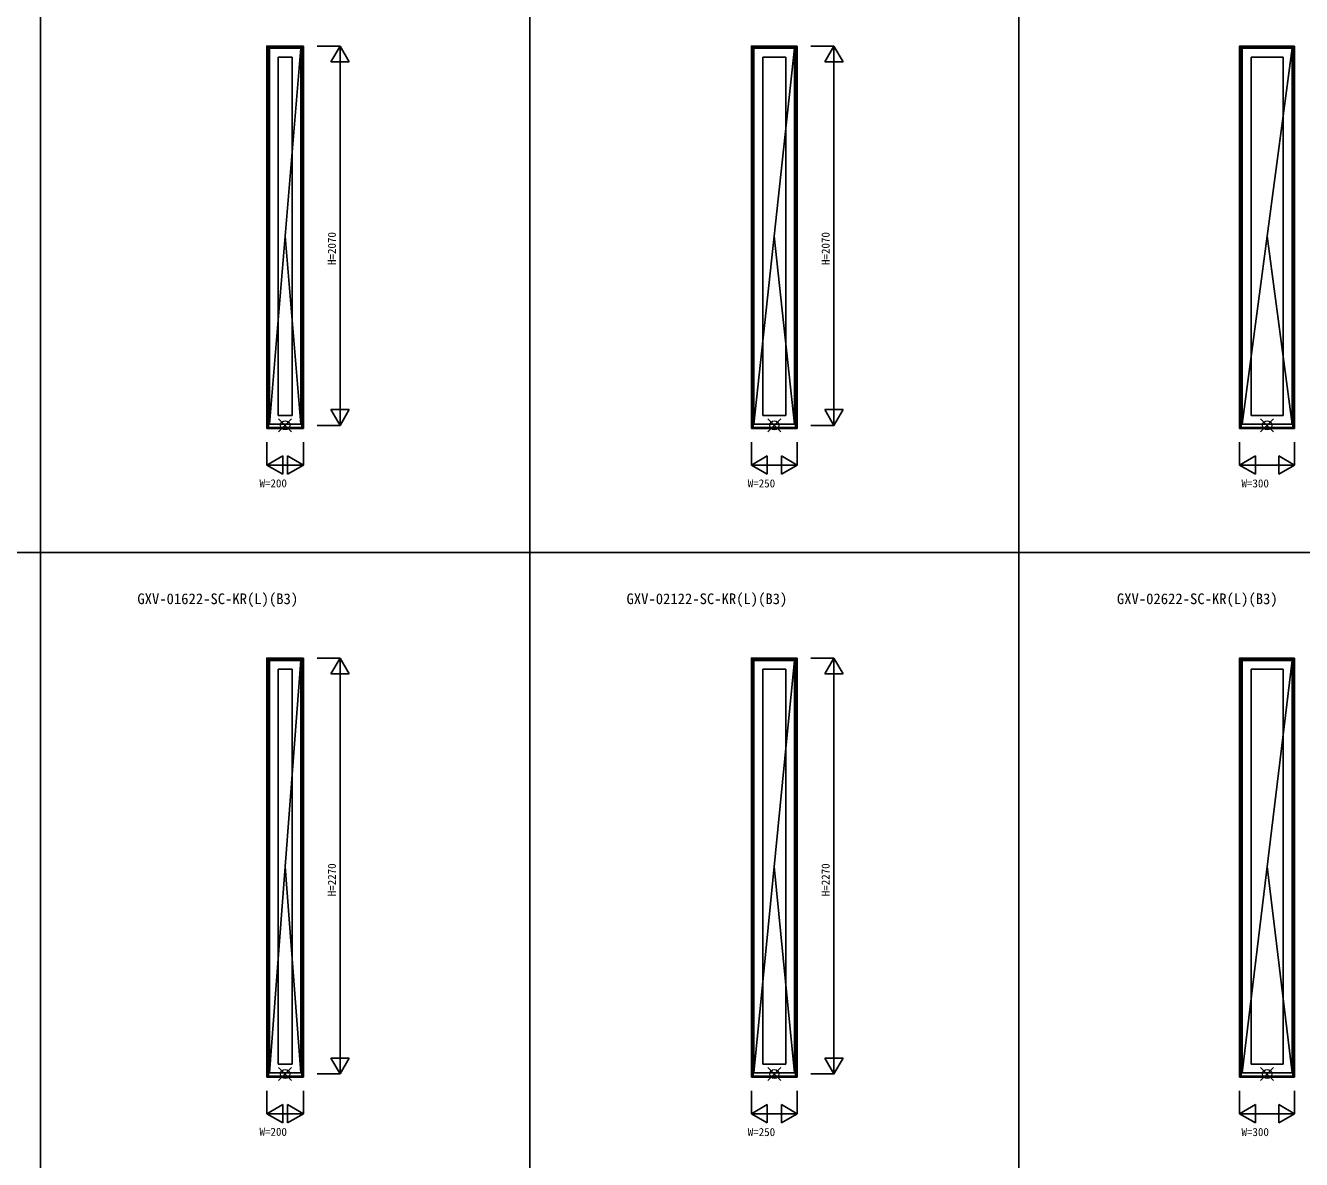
# Model space of a CAD drawing. Units: millimetres, scale not verified. Extents: x -13750 to 13750, y -10012 to 10000.
# Drawn here: x 168 to 7132, y -1193 to 4995 of the extents above; entities that cross this region are included whole.
import ezdxf
from ezdxf.enums import TextEntityAlignment as Align

# ---------------------------------------------------------------- set-up
doc = ezdxf.new("R2010")
doc.units = ezdxf.units.MM
doc.header["$LTSCALE"] = 50
for name, color, linetype in [('0-0_0', 3, 'Continuous'), ('0-1_YKK_A1', 4, 'Continuous'), ('0-4_YKK_F1', 7, 'Continuous'), ('0-6_YKK_N1', 2, 'Continuous')]:
    doc.layers.add(name, color=color, linetype=linetype)
doc.layers.add('0-5_YKK_IN', color=1, linetype='Continuous', lineweight=18)
doc.styles.add('ＭＳ ゴシック', font='')
doc.styles.get('ＭＳ ゴシック').set_extended_font_data('MS Gothic')

msp = doc.modelspace()

# ---------------------------------------------------------------- linework, layer by layer
at = {"layer": '0-1_YKK_A1'}
for p, q in [((1494, 4883.5), (1494, 2796.5)), ((1676, 4876), (1494, 4876)), ((1676, 2796.5), (1676, 4883.5)), ((1685, 2796.5), (1685, 4883.5)), ((4139, 4883.5), (4139, 2796.5)), ((4371, 4876), (4139, 4876)), ((4371, 2796.5), (4371, 4883.5)), ((4380, 2796.5), (4380, 4883.5)), ((6804, 4883.5), (6804, 2796.5)), ((7086, 4876), (6804, 4876)), ((7086, 2796.5), (7086, 4883.5)), ((7095, 2796.5), (7095, 4883.5)), ((1671, 4871), (1499, 4871)), ((1623, 4823), (1547, 4823)), ((1547, 2867), (1547, 4823)), ((1623, 2867), (1623, 4823)), ((1671, 2819), (1671, 4871)), ((4366, 4871), (4144, 4871)), ((4318, 4823), (4192, 4823)), ((4192, 2867), (4192, 4823)), ((4318, 2867), (4318, 4823)), ((4366, 2819), (4366, 4871)), ((7081, 4871), (6809, 4871)), ((7033, 4823), (6857, 4823)), ((6857, 2867), (6857, 4823)), ((7033, 2867), (7033, 4823)), ((7081, 2819), (7081, 4871)), ((1585, 3845), (1671, 2819)), ((4255, 3845), (4366, 2819)), ((6945, 3845), (7081, 2819)), ((1623, 2867), (1547, 2867)), ((4318, 2867), (4192, 2867)), ((7033, 2867), (6857, 2867)), ((1685, 2796.5), (1485, 2796.5)), ((1676, 2802.5), (1494, 2802.5)), ((1671, 2819), (1499, 2819)), ((4380, 2796.5), (4130, 2796.5)), ((4371, 2802.5), (4139, 2802.5)), ((4366, 2819), (4144, 2819)), ((7095, 2796.5), (6795, 2796.5)), ((7086, 2802.5), (6804, 2802.5)), ((7081, 2819), (6809, 2819)), ((1494, 1543.5), (1494, -743.5)), ((1676, 1536), (1494, 1536)), ((1676, -743.5), (1676, 1543.5)), ((1685, -743.5), (1685, 1543.5)), ((4139, 1543.5), (4139, -743.5)), ((4371, 1536), (4139, 1536)), ((4371, -743.5), (4371, 1543.5)), ((4380, -743.5), (4380, 1543.5)), ((6804, 1543.5), (6804, -743.5)), ((7086, 1536), (6804, 1536)), ((7086, -743.5), (7086, 1543.5)), ((7095, -743.5), (7095, 1543.5)), ((1671, 1531), (1499, 1531)), ((1623, 1483), (1547, 1483)), ((1547, -673), (1547, 1483)), ((1623, -673), (1623, 1483)), ((1671, -721), (1671, 1531)), ((4366, 1531), (4144, 1531)), ((4318, 1483), (4192, 1483)), ((4192, -673), (4192, 1483)), ((4318, -673), (4318, 1483)), ((4366, -721), (4366, 1531)), ((7081, 1531), (6809, 1531)), ((7033, 1483), (6857, 1483)), ((6857, -673), (6857, 1483)), ((7033, -673), (7033, 1483)), ((7081, -721), (7081, 1531)), ((1585, 405), (1671, -721)), ((4255, 405), (4366, -721)), ((6945, 405), (7081, -721)), ((1623, -673), (1547, -673)), ((4318, -673), (4192, -673)), ((7033, -673), (6857, -673)), ((1685, -743.5), (1485, -743.5)), ((1676, -737.5), (1494, -737.5)), ((1671, -721), (1499, -721)), ((4380, -743.5), (4130, -743.5)), ((4371, -737.5), (4139, -737.5)), ((4366, -721), (4144, -721)), ((7095, -743.5), (6795, -743.5)), ((7086, -737.5), (6804, -737.5)), ((7081, -721), (6809, -721))]:
    msp.add_line(p, q, dxfattribs=at)
for points in [[(1685, 4883.5), (1485, 4883.5), (1485, 2796.5)], [(4380, 4883.5), (4130, 4883.5), (4130, 2796.5)], [(7095, 4883.5), (6795, 4883.5), (6795, 2796.5)], [(1671, 4871), (1499, 2819), (1499, 4871)], [(4366, 4871), (4144, 2819), (4144, 4871)], [(7081, 4871), (6809, 2819), (6809, 4871)], [(1685, 1543.5), (1485, 1543.5), (1485, -743.5)], [(4380, 1543.5), (4130, 1543.5), (4130, -743.5)], [(7095, 1543.5), (6795, 1543.5), (6795, -743.5)], [(1671, 1531), (1499, -721), (1499, 1531)], [(4366, 1531), (4144, -721), (4144, 1531)], [(7081, 1531), (6809, -721), (6809, 1531)]]:
    msp.add_lwpolyline(points, dxfattribs=at)
at = {"layer": '0-4_YKK_F1'}
for p, q in [((250, -10000), (250, 9500)), ((2920, -10000), (2920, 9500)), ((5590, -10000), (5590, 9500)), ((-13750, 2120), (13250, 2120))]:
    msp.add_line(p, q, dxfattribs=at)
at = {"layer": '0-5_YKK_IN'}
for p, q in [((1549.64, 2778.14), (1620.36, 2848.86)), ((1549.64, 2848.86), (1620.36, 2778.14)), ((4219.64, 2778.14), (4290.36, 2848.86)), ((4219.64, 2848.86), (4290.36, 2778.14)), ((6909.64, 2778.14), (6980.36, 2848.86)), ((6909.64, 2848.86), (6980.36, 2778.14)), ((1549.64, -761.86), (1620.36, -691.14)), ((1549.64, -691.14), (1620.36, -761.86)), ((4219.64, -761.86), (4290.36, -691.14)), ((4219.64, -691.14), (4290.36, -761.86)), ((6909.64, -761.86), (6980.36, -691.14)), ((6909.64, -691.14), (6980.36, -761.86))]:
    msp.add_line(p, q, dxfattribs=at)
for centre in [(1585, 2813.5), (4255, 2813.5), (6945, 2813.5), (1585, -726.5), (4255, -726.5), (6945, -726.5)]:
    msp.add_circle(centre, 25, dxfattribs=at)
at = {"layer": '0-6_YKK_N1'}
for p, q in [((1760, 4883.5), (1885, 4883.5)), ((1885, 4883.5), (1835, 4796.9)), ((1885, 4883.5), (1935, 4796.9)), ((4455, 4883.5), (4580, 4883.5)), ((4580, 4883.5), (4530, 4796.9)), ((4580, 4883.5), (4630, 4796.9)), ((1835, 4796.9), (1935, 4796.9)), ((4530, 4796.9), (4630, 4796.9)), ((1885, 2813.5), (1835, 2900.1)), ((1935, 2900.1), (1835, 2900.1)), ((4580, 2813.5), (4530, 2900.1)), ((4630, 2900.1), (4530, 2900.1)), ((1760, 2813.5), (1885, 2813.5)), ((4455, 2813.5), (4580, 2813.5)), ((1485, 2721.5), (1485, 2596.5)), ((1685, 2721.5), (1685, 2596.5)), ((4130, 2721.5), (4130, 2596.5)), ((4380, 2721.5), (4380, 2596.5)), ((6795, 2721.5), (6795, 2596.5)), ((7095, 2721.5), (7095, 2596.5)), ((1485, 2596.5), (1571.6, 2646.5)), ((1485, 2596.5), (1571.6, 2546.5)), ((1485, 2596.5), (1685, 2596.5)), ((1571.6, 2546.5), (1571.6, 2646.5)), ((1685, 2596.5), (1598.4, 2646.5)), ((1598.4, 2646.5), (1598.4, 2546.5)), ((1685, 2596.5), (1598.4, 2546.5)), ((4130, 2596.5), (4216.6, 2646.5)), ((4130, 2596.5), (4216.6, 2546.5)), ((4130, 2596.5), (4380, 2596.5)), ((4216.6, 2546.5), (4216.6, 2646.5)), ((4380, 2596.5), (4293.4, 2646.5)), ((4293.4, 2646.5), (4293.4, 2546.5)), ((4380, 2596.5), (4293.4, 2546.5)), ((6795, 2596.5), (6881.6, 2646.5)), ((6795, 2596.5), (6881.6, 2546.5)), ((6795, 2596.5), (7095, 2596.5)), ((6881.6, 2546.5), (6881.6, 2646.5)), ((7095, 2596.5), (7008.4, 2646.5)), ((7008.4, 2646.5), (7008.4, 2546.5)), ((7095, 2596.5), (7008.4, 2546.5)), ((1760, 1543.5), (1885, 1543.5)), ((1885, 1543.5), (1835, 1456.9)), ((1885, 1543.5), (1935, 1456.9)), ((4455, 1543.5), (4580, 1543.5)), ((4580, 1543.5), (4530, 1456.9)), ((4580, 1543.5), (4630, 1456.9)), ((1835, 1456.9), (1935, 1456.9)), ((4530, 1456.9), (4630, 1456.9)), ((1885, -726.5), (1835, -639.9)), ((1935, -639.9), (1835, -639.9)), ((4580, -726.5), (4530, -639.9)), ((4630, -639.9), (4530, -639.9)), ((1760, -726.5), (1885, -726.5)), ((4455, -726.5), (4580, -726.5)), ((1485, -818.5), (1485, -943.5)), ((1685, -818.5), (1685, -943.5)), ((4130, -818.5), (4130, -943.5)), ((4380, -818.5), (4380, -943.5)), ((6795, -818.5), (6795, -943.5)), ((7095, -818.5), (7095, -943.5)), ((1485, -943.5), (1571.6, -893.5)), ((1571.6, -993.5), (1571.6, -893.5)), ((1685, -943.5), (1598.4, -893.5)), ((1598.4, -893.5), (1598.4, -993.5)), ((4130, -943.5), (4216.6, -893.5)), ((4216.6, -993.5), (4216.6, -893.5)), ((4380, -943.5), (4293.4, -893.5)), ((4293.4, -893.5), (4293.4, -993.5)), ((6795, -943.5), (6881.6, -893.5)), ((6881.6, -993.5), (6881.6, -893.5)), ((7095, -943.5), (7008.4, -893.5)), ((7008.4, -893.5), (7008.4, -993.5)), ((1485, -943.5), (1571.6, -993.5)), ((1485, -943.5), (1685, -943.5)), ((1685, -943.5), (1598.4, -993.5)), ((4130, -943.5), (4216.6, -993.5)), ((4130, -943.5), (4380, -943.5)), ((4380, -943.5), (4293.4, -993.5)), ((6795, -943.5), (6881.6, -993.5)), ((6795, -943.5), (7095, -943.5)), ((7095, -943.5), (7008.4, -993.5))]:
    msp.add_line(p, q, dxfattribs=at)
for points in [[(1885, 4883.5), (1885, 2813.5), (1935, 2900.1)], [(4580, 4883.5), (4580, 2813.5), (4630, 2900.1)], [(1885, 1543.5), (1885, -726.5), (1935, -639.9)], [(4580, 1543.5), (4580, -726.5), (4630, -639.9)]]:
    msp.add_lwpolyline(points, dxfattribs=at)

# ---------------------------------------------------------------- texts
at = {"layer": '0-0_0', "color": 7, "style": 'ＭＳ ゴシック'}
for s, p in [('GXV-01622-SC-KR(L)(B3)', (778.33, 1820)), ('GXV-02122-SC-KR(L)(B3)', (3448.33, 1820)), ('GXV-02622-SC-KR(L)(B3)', (6125, 1820))]:
    msp.add_text(s, height=58.65, dxfattribs=at).set_placement(p, align=Align.BOTTOM_LEFT)
at = {"layer": '0-6_YKK_N1', "style": 'ＭＳ ゴシック'}
for s, p in [('H=2070', (1875, 3688.5)), ('H=2070', (4570, 3688.5)), ('H=2270', (1875, 243.5)), ('H=2270', (4570, 243.5))]:
    msp.add_text(s, height=43.99, rotation=90, dxfattribs=at).set_placement(p, align=Align.BOTTOM_LEFT)
for s, p in [('W=200', (1445, 2461.95)), ('W=250', (4110, 2461.5)), ('W=300', (6805, 2461.5)), ('W=200', (1445, -1077.05)), ('W=250', (4110, -1078.5)), ('W=300', (6805, -1078.5))]:
    msp.add_text(s, height=43.99, dxfattribs=at).set_placement(p, align=Align.BOTTOM_LEFT)

doc.saveas('drawing.dxf')
